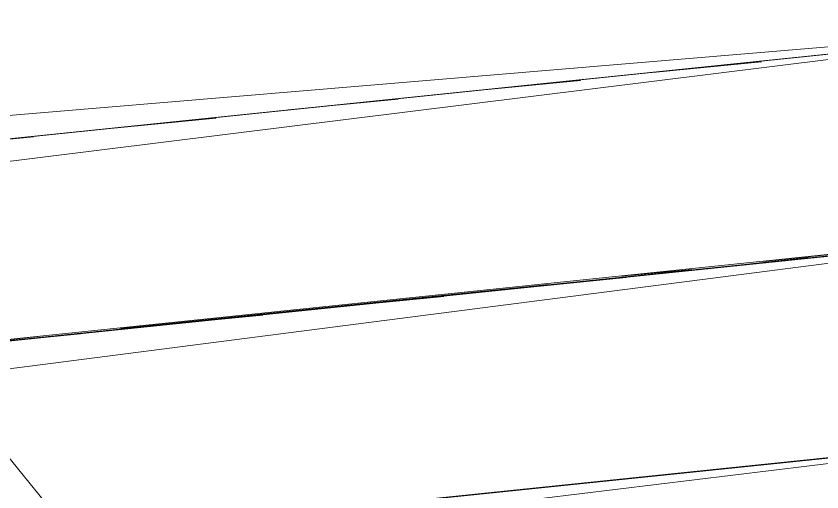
# Model space of a CAD drawing. Header units: inches. Extents: x -0.6 to 32.5, y 0.8 to 22.6.
# Drawn here: x 25.801 to 26.802, y 13.444 to 14.036 of the extents above; entities that cross this region are included whole.
import ezdxf

# ---------------------------------------------------------------- set-up
doc = ezdxf.new("R2010")
doc.units = ezdxf.units.IN
doc.header["$MEASUREMENT"] = 0
doc.layers.add('PDF_Geometry', color=7, linetype='Continuous', true_color=0xa5a5a5)

msp = doc.modelspace()

# ---------------------------------------------------------------- linework, layer by layer
at = {"layer": 'PDF_Geometry', "color": 254, "lineweight": 0, "true_color": 0xdcdcdc}
for points in [[(14.5472, 12.9706), (27.2656, 14.0355), (27.2389, 14.2839), (14.5472, 12.9706)], [(14.5822, 12.7239), (14.5472, 12.9706), (27.2656, 14.0355), (14.5822, 12.7239)], [(27.1239, 14.0206), (15.1206, 12.5289), (14.9522, 12.7622), (27.1239, 14.0206)], [(27.2906, 13.7872), (27.1239, 14.0206), (15.1206, 12.5289), (27.2906, 13.7872)], [(27.1489, 13.7722), (17.2789, 12.5006), (17.1122, 12.7339), (27.1489, 13.7722)], [(27.3156, 13.5389), (27.1489, 13.7722), (17.2789, 12.5006), (27.3156, 13.5389)], [(27.2155, 13.5289), (17.3989, 12.3339), (17.2789, 12.5006), (27.2155, 13.5289)], [(27.3339, 13.3622), (27.2155, 13.5289), (17.3989, 12.3339), (27.3339, 13.3622)]]:
    msp.add_lwpolyline(points, dxfattribs=at)
at = {"layer": 'PDF_Geometry', "lineweight": 0}
for points in [[(26.5922, 13.9655), (26.7272, 13.9789)], [(26.3656, 13.9422), (26.5022, 13.9556)], [(26.1389, 13.9189), (26.2756, 13.9322)], [(25.9139, 13.8956), (26.0489, 13.9089)], [(25.6872, 13.8722), (25.8222, 13.8856)], [(26.6489, 13.7206), (26.7856, 13.7356)], [(26.4239, 13.6972), (26.5589, 13.7106)], [(26.1972, 13.6739), (26.3322, 13.6872)], [(25.9706, 13.6506), (26.1072, 13.6639)], [(25.7439, 13.6272), (25.8806, 13.6406)], [(17.2789, 12.5006), (27.7239, 13.5806)]]:
    msp.add_lwpolyline(points, dxfattribs=at)
at = {"layer": 'PDF_Geometry', "color": 7, "lineweight": 9}
msp.add_lwpolyline([(25.9739, 13.2622), (25.4072, 13.9606), (25.3006, 13.9522)], dxfattribs=at)
at = {"layer": 'PDF_Geometry', "color": 1, "lineweight": 0}
msp.add_lwpolyline([(0.8856, 11.0572), (27.7239, 13.8339)], dxfattribs=at)
at = {"layer": 'PDF_Geometry', "color": 7, "lineweight": 20}
for points in [[(26.7289, 13.7306), (27.2605, 13.7856)], [(26.5522, 13.7122), (26.6406, 13.7206)], [(25.9306, 13.6472), (26.4622, 13.7022)], [(25.7539, 13.6289), (25.8422, 13.6389)]]:
    msp.add_lwpolyline(points, dxfattribs=at)

doc.saveas('drawing.dxf')
